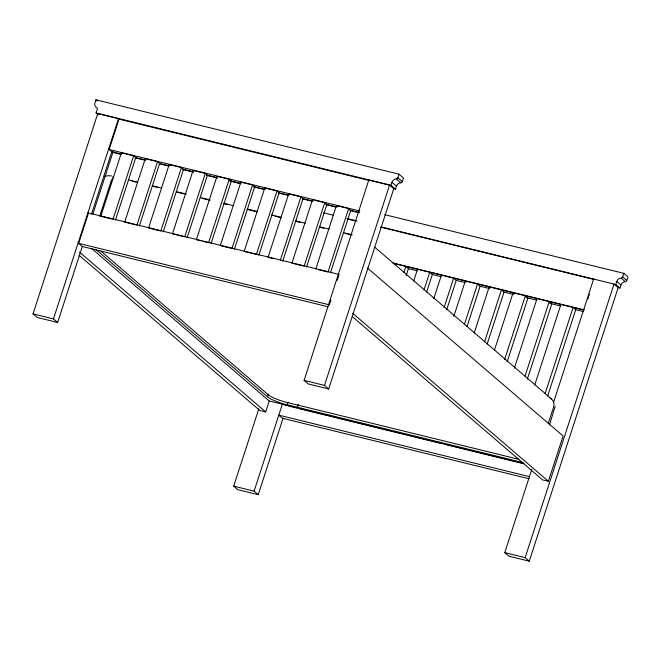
<?xml version="1.0" encoding="UTF-8"?>
<svg xmlns="http://www.w3.org/2000/svg" width="661" height="661" viewBox="0 0 661 661"><rect width="100%" height="100%" fill="white"/><g stroke="black" fill="none" stroke-linecap="round" stroke-linejoin="round"><path stroke-width="0.99" d="M555.166 406.366L549.448 425.015M389.238 184.898L393.733 188.749L395.476 189.178L396.46 186.138A4.61 4.181 -49.4 0 1 400.822 182.791A1.611 1.462 -49.4 0 0 402.351 181.601L403.507 178.024L399.021 174.165L95.936 99.811L94.944 102.852A4.61 4.181 -49.4 0 0 96.646 107.685A1.611 1.462 -49.4 0 1 97.233 109.396L96.068 112.973L98.315 114.898M78.138 242.901L82.319 246.487L57.631 322.477L37.231 317.478L33.05 313.884L97.795 113.395M57.631 322.477L53.45 318.891L118.509 118.666L98.109 113.667M88.02 212.503L88.533 212.949L78.659 243.339L329.302 304.828L330.897 299.929M118.195 118.402L119.021 119.112L109.148 149.51L359.791 210.999L359.27 210.553M91.482 214.23L111.775 151.766L121.541 154.162M92.862 214.057L113.171 151.559M99.737 216.18L110.726 182.353A8.172 3.173 -76.3 0 1 113.477 177.379M113.014 219.27L133.621 155.831L121.384 152.831L100.769 216.263L112.073 219.039M115.444 220.105L135.736 157.64L133.621 155.831M157.525 161.697L136.91 225.128L124.673 222.129L145.28 158.69L157.525 161.697L159.631 163.507L169.348 165.886M139.339 225.971L159.631 163.507M169.183 164.556L148.568 227.987L160.805 230.995L181.42 167.555L169.183 164.556L170.588 165.762M163.234 231.829L183.535 169.373L181.42 167.555M205.323 173.422L184.708 236.853L172.463 233.854L193.078 170.414L205.323 173.422L207.43 175.231L217.147 177.619M187.137 237.696L207.43 175.231M201.076 240.868L196.367 239.72L216.973 176.28L229.218 179.28L208.603 242.719L202.952 241.331M211.033 243.554L231.333 181.097L229.218 179.28M220.262 245.578L240.877 182.139L252.56 185.006L254.675 186.823L265.003 189.36M231.945 248.445L252.56 185.006M234.374 249.28L254.675 186.823M244.165 251.444L264.772 188.005L277.017 191.004L279.124 192.822L288.84 195.202M256.402 254.444L277.017 191.004M258.831 255.286L279.124 192.822M280.297 260.31L300.912 196.871L288.675 193.871L268.06 257.303L273.712 258.691M282.726 261.145L303.027 198.68L300.912 196.871M324.749 202.72L304.143 266.16L291.898 263.152L312.513 199.713L324.749 202.72L326.865 204.53L336.581 206.918M283.09 418.215L258.236 494.692L237.836 489.685L233.697 486.141L258.872 408.672M306.572 266.994L326.865 204.53M523.132 462.642L287.147 404.747A15.277 2.677 18 0 1 267.399 396.732L268.292 393.997M79.031 255.278L259.847 410.506L265.681 411.935L269.234 400.987L91.549 248.453M315.801 269.019L336.408 205.579L348.653 208.579L350.76 210.396L359.501 212.536M258.236 494.692L254.105 491.14L282.346 404.21L296.905 408.093M348.653 208.579L328.038 272.018L318.619 269.713M287.147 404.747L288.031 402.012M330.467 272.853L350.76 210.396M393.733 188.749L328.674 388.974L308.274 383.967L304.093 380.381L368.838 179.891M337.267 280.322L338.862 275.414M297.417 407.275L298.309 404.532M328.674 388.974L324.493 385.388L389.552 185.163L369.152 180.156M395.476 189.178L390.981 185.32L391.973 182.287A4.61 4.181 -49.4 0 1 396.327 178.941A1.611 1.462 -49.4 0 0 397.856 177.743L399.021 174.165M403.929 272.332L405.846 266.449L408.432 268.663L417.174 270.812M406.201 275.53L408.432 268.663M413.679 281.074L417.504 269.308M424.007 289.956L429.741 272.307L432.327 274.53L441.069 276.67M426.593 292.179L432.327 274.53M433.756 298.698L441.399 275.166M444.085 307.588L453.636 278.174L456.222 280.388L464.972 282.536M446.671 309.802L456.222 280.388M453.826 316.33L465.294 281.032L466.592 282.14M464.476 324.237L477.539 284.032L480.126 286.254L489.842 288.634M467.063 326.451L480.126 286.254M474.226 332.979L489.198 286.899M484.554 341.861L501.435 289.898L504.021 292.121L513.737 294.5M487.14 344.084L504.021 292.121M494.296 350.603L513.093 292.757M504.624 359.493L525.338 295.764L527.924 297.979L507.21 361.707M514.374 368.235L536.996 298.623M525.024 376.142L549.233 301.623L551.819 303.845L527.288 379.34M534.766 384.884L560.892 304.481M545.102 393.766L573.128 307.489L575.714 309.703L583.489 311.612M547.68 395.989L575.714 309.703M529.279 561.189L525.148 557.636L614.036 284.065L618.167 287.618L529.279 561.189L508.879 556.182L504.748 552.629L531.808 469.343M553.488 402.599L593.636 279.058L594.148 279.504L380.604 227.12M587.778 299.119L589.372 294.211M548.266 423.478L553.604 407.052A8.172 7.428 -49.2 0 0 549.902 397.98M352.346 316.569L542.549 479.861L548.382 481.291L563.098 435.996L367.409 268.002M623.81 273.34L627.95 276.885L626.785 280.471A1.611 1.462 -49.4 0 1 625.256 281.66A4.61 4.181 -49.4 0 0 620.902 285.007L619.911 288.047L615.771 284.494L616.763 281.454A4.61 4.181 -49.4 0 1 621.125 278.107A1.611 1.462 -49.4 0 0 622.654 276.918L623.81 273.34L384.735 214.685M105.14 176.338L107.726 175.719L111.593 175.909M96.068 112.973L390.981 185.32M119.021 119.112L369.664 180.602M135.736 157.64L145.453 160.028M183.535 169.373L193.252 171.753M229.45 180.635L241.042 183.477M303.027 198.68L312.686 201.051M121.318 154.426L112.296 152.212L108.627 149.064M135.356 157.863L145.379 160.326M159.417 163.771L168.439 165.985M182.477 169.431L193.499 172.133M206.538 175.33L217.568 178.032M230.598 181.23L240.621 183.692M253.659 186.889L264.681 189.591M278.719 193.037L288.75 195.499M302.779 198.944L312.81 201.398M325.84 204.596L335.871 207.058M349.9 210.504L358.923 212.718M323.56 212.809L333.276 215.189M347 218.56L357.023 221.014M381.091 226.921L615.771 284.494M347.521 218.998L355.535 220.964M618.167 287.618L619.911 288.047M128.399 179.875L137.397 182.081M152.385 185.758L161.383 187.964M176.38 191.64L186.369 194.094M200.366 197.523L210.363 199.977M223.352 203.167L233.35 205.621M247.338 209.05L257.336 211.503M271.332 214.932L281.322 217.386M295.318 220.815L305.308 223.269M319.304 226.706L329.302 229.152M343.29 232.589L352.288 234.795M132.159 181.188L136.158 182.172M153.145 186.336L157.144 187.319M177.131 192.219L184.122 193.937M202.109 198.35L209.107 200.068M224.096 203.745L227.095 204.48M247.082 209.38L257.079 211.834M275.067 216.246L281.057 217.717M296.054 221.394L300.044 222.377M320.031 227.285L324.03 228.26M345.017 233.407L351.016 234.878M392.783 262.921L584.274 309.902M393.601 263.442L583.82 310.108M526.04 297.516L536.666 300.127M549.935 303.382L560.561 305.985M88.533 212.949L339.176 274.439M221.237 245.818L230.97 248.206M245.107 251.676L255.46 254.212M82.319 246.487L327.955 306.745M33.05 313.884L53.45 318.891M304.093 380.381L324.493 385.388M518.827 459.304L287.849 402.64A15.335 2.685 18 0 1 268.044 394.592L100.91 251.122M269.234 400.987L523.966 463.485M298.904 408.589L407.184 435.153M409.192 435.64L442.275 443.762M444.283 444.25L477.366 452.364M479.365 452.859L523.479 463.683M529.436 476.639L278.793 415.149L282.412 418.256L529.048 478.762M233.697 486.141L254.105 491.14M504.748 552.629L525.148 557.636M622.654 276.918L626.785 280.471M621.125 278.107L625.256 281.66M616.763 281.454L620.902 285.007M397.856 177.743L402.351 181.601M396.327 178.941L400.822 182.791M391.973 182.287L396.46 186.138M336.408 205.579L337.821 206.786M374.58 247.09L551.662 399.104M352.693 313.297L548.382 481.291M95.936 99.811L97.431 101.1M95.581 249.238L267.399 396.732M79.386 252.006L265.681 411.935M112.634 176.594A6.627 1.165 18 0 1 113.717 176.727"/></g></svg>
